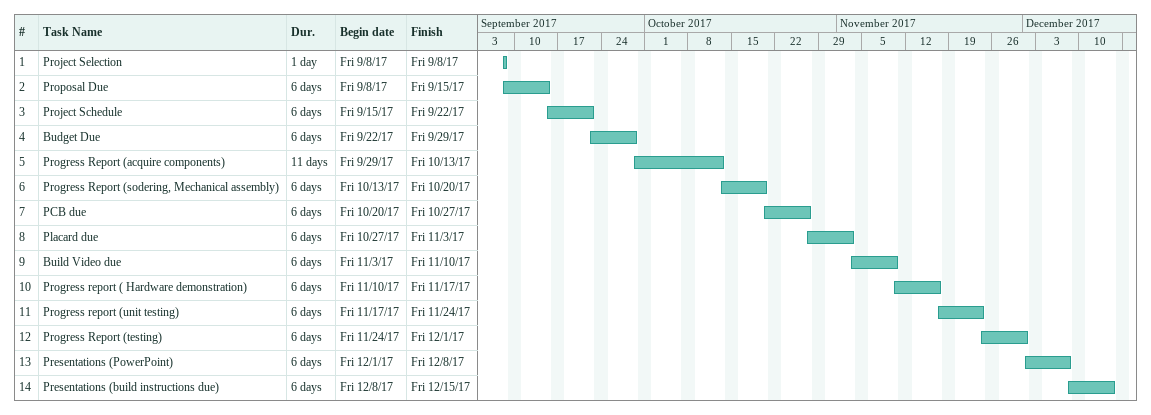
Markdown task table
| ID | Task | Duration | Start | Finish |
|---|---|---|---|---|
| 1 | Project Selection | 1d | 2017-09-08 | 2017-09-08 |
| 2 | Proposal Due | 6d | 2017-09-08 | 2017-09-15 |
| 3 | Project Schedule | 6d | 2017-09-15 | 2017-09-22 |
| 4 | Budget Due | 6d | 2017-09-22 | 2017-09-29 |
| 5 | Progress Report (acquire components) | 11d | 2017-09-29 | 2017-10-13 |
| 6 | Progress Report (sodering, Mechanical assembly) | 6d | 2017-10-13 | 2017-10-20 |
| 7 | PCB due | 6d | 2017-10-20 | 2017-10-27 |
| 8 | Placard due | 6d | 2017-10-27 | 2017-11-03 |
| 9 | Build Video due | 6d | 2017-11-03 | 2017-11-10 |
| 10 | Progress report ( Hardware demonstration) | 6d | 2017-11-10 | 2017-11-17 |
| 11 | Progress report (unit testing) | 6d | 2017-11-17 | 2017-11-24 |
| 12 | Progress Report (testing) | 6d | 2017-11-24 | 2017-12-01 |
| 13 | Presentations (PowerPoint) | 6d | 2017-12-01 | 2017-12-08 |
| 14 | Presentations (build instructions due) | 6d | 2017-12-08 | 2017-12-15 |
